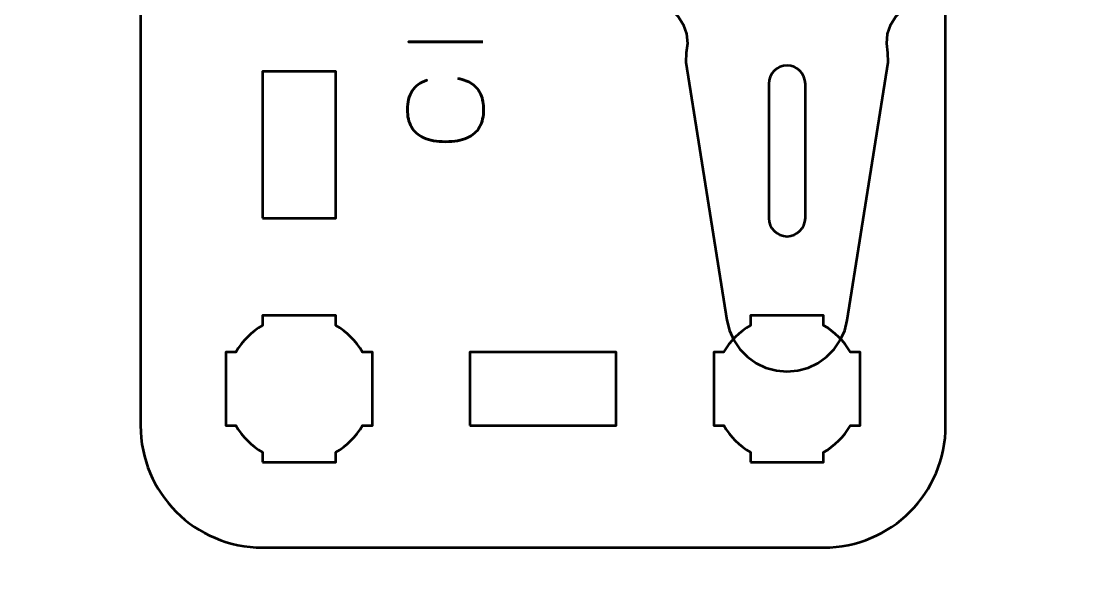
# Model space of a CAD drawing. Header units: centimetres. Extents: x -21 to 0, y -29.7 to 0.
# Drawn here: x -8.64 to -4.32, y -10.416 to -8.093 of the extents above; entities that cross this region are included whole.
import ezdxf

# ---------------------------------------------------------------- set-up
doc = ezdxf.new("R2010")
doc.units = ezdxf.units.CM
doc.header["$MEASUREMENT"] = 0
doc.layers.add('Layer 1', color=7, linetype='Continuous')

msp = doc.modelspace()

# ---------------------------------------------------------------- linework, layer by layer
at = {"layer": 'Layer 1', "color": 22, "lineweight": 53}
msp.add_open_spline([(-21.00003, -29.19995), (-21.00003, -29.19995), (-21.00003, -0.49992), (-21.00003, -0.49992), (-21.00003, -0.49992), (-21.00003, -0.22295), (-20.77694, 0.00004), (-20.49994, 0.00004), (-20.49994, 0.00004), (-20.49994, 0.00004), (-0.50008, 0.00004), (-0.50008, 0.00004), (-0.50008, 0.00004), (-0.22294, 0.00004), (0.00002, -0.22295), (0.00002, -0.49992), (0.00002, -0.49992), (0.00002, -0.49992), (0.00002, -29.19995), (0.00002, -29.19995), (0.00002, -29.19995), (0.00002, -29.47695), (-0.22294, -29.70004), (-0.50008, -29.70004), (-0.50008, -29.70004), (-0.50008, -29.70004), (-20.49994, -29.70004), (-20.49994, -29.70004), (-20.49994, -29.70004), (-20.77694, -29.70004), (-21.00003, -29.47695), (-21.00003, -29.19995)], degree=3, knots=[0, 0, 0, 0, 0.125, 0.125, 0.125, 0.125, 0.25, 0.25, 0.25, 0.25, 0.375, 0.375, 0.375, 0.375, 0.5, 0.5, 0.5, 0.5, 0.625, 0.625, 0.625, 0.625, 0.75, 0.75, 0.75, 0.75, 0.875, 0.875, 0.875, 0.875, 1, 1, 1, 1], dxfattribs=at)
at = {"layer": 'Layer 1', "color": 114, "lineweight": 53}
msp.add_open_spline([(-8.15003, -9.74994), (-8.15003, -9.74994), (-8.15003, -5.45007), (-8.15003, -5.45007), (-8.15003, -5.45007), (-8.15003, -5.17293), (-7.92694, -4.94997), (-7.64994, -4.94997), (-7.64994, -4.94997), (-7.64994, -4.94997), (-5.35007, -4.94997), (-5.35007, -4.94997), (-5.35007, -4.94997), (-5.07293, -4.94997), (-4.84997, -5.17293), (-4.84997, -5.45007), (-4.84997, -5.45007), (-4.84997, -5.45007), (-4.84997, -9.74994), (-4.84997, -9.74994), (-4.84997, -9.74994), (-4.84997, -10.02694), (-5.07293, -10.25003), (-5.35007, -10.25003), (-5.35007, -10.25003), (-5.35007, -10.25003), (-7.64994, -10.25003), (-7.64994, -10.25003), (-7.64994, -10.25003), (-7.92694, -10.25003), (-8.15003, -10.02694), (-8.15003, -9.74994)], degree=3, knots=[0, 0, 0, 0, 0.125, 0.125, 0.125, 0.125, 0.25, 0.25, 0.25, 0.25, 0.375, 0.375, 0.375, 0.375, 0.5, 0.5, 0.5, 0.5, 0.625, 0.625, 0.625, 0.625, 0.75, 0.75, 0.75, 0.75, 0.875, 0.875, 0.875, 0.875, 1, 1, 1, 1], dxfattribs=at)
at = {"layer": 'Layer 1', "color": 30, "lineweight": 53}
for points, knots in [([(-7.2193, -7.35327), (-7.2193, -7.35327), (-6.16182, -7.18613), (-6.16182, -7.18613), (-6.16182, -7.18613), (-6.16182, -7.18613), (-6.123, -7.18692), (-6.123, -7.18692), (-6.123, -7.18692), (-6.123, -7.18692), (-6.08418, -7.19168), (-6.08418, -7.19168), (-6.08418, -7.19168), (-6.08418, -7.19168), (-6.04537, -7.18771), (-6.04537, -7.18771), (-6.04537, -7.18771), (-6.04537, -7.18771), (-6.00815, -7.17504), (-6.00815, -7.17504), (-6.00815, -7.17504), (-6.00815, -7.17504), (-5.97408, -7.15365), (-5.97408, -7.15365), (-5.97408, -7.15365), (-5.97408, -7.15365), (-5.94636, -7.12591), (-5.94636, -7.12591), (-5.94636, -7.12591), (-5.94636, -7.12591), (-5.92577, -7.09266), (-5.92577, -7.09266), (-5.92577, -7.09266), (-5.92577, -7.09266), (-5.9123, -7.05542), (-5.9123, -7.05542), (-5.9123, -7.05542), (-5.9123, -7.05542), (-5.90834, -7.01581), (-5.90834, -7.01581), (-5.90834, -7.01581), (-5.90834, -7.01581), (-5.91309, -6.97701), (-5.91309, -6.97701), (-5.91309, -6.97701), (-5.91309, -6.97701), (-5.91468, -6.9382), (-5.91468, -6.9382), (-5.91468, -6.9382), (-5.91468, -6.9382), (-5.74674, -5.8815), (-5.74674, -5.8815), (-5.74674, -5.8815), (-5.74674, -5.8815), (-5.73645, -5.83871), (-5.73645, -5.83871), (-5.73645, -5.83871), (-5.73645, -5.83871), (-5.71822, -5.79912), (-5.71822, -5.79912), (-5.71822, -5.79912), (-5.71822, -5.79912), (-5.69367, -5.76267), (-5.69367, -5.76267), (-5.69367, -5.76267), (-5.69367, -5.76267), (-5.66278, -5.73099), (-5.66278, -5.73099), (-5.66278, -5.73099), (-5.66278, -5.73099), (-5.62634, -5.70564), (-5.62634, -5.70564), (-5.62634, -5.70564), (-5.62634, -5.70564), (-5.58673, -5.68663), (-5.58673, -5.68663), (-5.58673, -5.68663), (-5.58673, -5.68663), (-5.54396, -5.67475), (-5.54396, -5.67475), (-5.54396, -5.67475), (-5.54396, -5.67475), (-5.50039, -5.67079), (-5.50039, -5.67079), (-5.50039, -5.67079), (-5.50039, -5.67079), (-5.45603, -5.67475), (-5.45603, -5.67475), (-5.45603, -5.67475), (-5.45603, -5.67475), (-5.41326, -5.68663), (-5.41326, -5.68663), (-5.41326, -5.68663), (-5.41326, -5.68663), (-5.37365, -5.70564), (-5.37365, -5.70564), (-5.37365, -5.70564), (-5.37365, -5.70564), (-5.33801, -5.73099), (-5.33801, -5.73099), (-5.33801, -5.73099), (-5.33801, -5.73099), (-5.30712, -5.76267), (-5.30712, -5.76267), (-5.30712, -5.76267), (-5.30712, -5.76267), (-5.28177, -5.79912), (-5.28177, -5.79912), (-5.28177, -5.79912), (-5.28177, -5.79912), (-5.26355, -5.83871), (-5.26355, -5.83871), (-5.26355, -5.83871), (-5.26355, -5.83871), (-5.25325, -5.8815), (-5.25325, -5.8815), (-5.25325, -5.8815), (-5.25325, -5.8815), (-5.08611, -6.9382), (-5.08611, -6.9382), (-5.08611, -6.9382), (-5.08611, -6.9382), (-5.08691, -6.97701), (-5.08691, -6.97701), (-5.08691, -6.97701), (-5.08691, -6.97701), (-5.09166, -7.01581), (-5.09166, -7.01581), (-5.09166, -7.01581), (-5.09166, -7.01581), (-5.08769, -7.05542), (-5.08769, -7.05542), (-5.08769, -7.05542), (-5.08769, -7.05542), (-5.07423, -7.09266), (-5.07423, -7.09266), (-5.07423, -7.09266), (-5.07423, -7.09266), (-5.05364, -7.12591), (-5.05364, -7.12591), (-5.05364, -7.12591), (-5.05364, -7.12591), (-5.02591, -7.15365), (-5.02591, -7.15365), (-5.02591, -7.15365), (-5.02591, -7.15365), (-4.99264, -7.17504), (-4.99264, -7.17504), (-4.99264, -7.17504), (-4.99264, -7.17504), (-4.95541, -7.18771), (-4.95541, -7.18771), (-4.95541, -7.18771), (-4.95541, -7.18771), (-4.91581, -7.19168), (-4.91581, -7.19168), (-4.91581, -7.19168), (-4.91581, -7.19168), (-4.87699, -7.18692), (-4.87699, -7.18692), (-4.87699, -7.18692), (-4.87699, -7.18692), (-4.84997, -7.18637), (-4.84997, -7.18637), (-4.84997, -7.18637), (-4.84997, -7.18637), (-4.84997, -8.01365), (-4.84997, -8.01365), (-4.84997, -8.01365), (-4.84997, -8.01365), (-4.87699, -8.0131), (-4.87699, -8.0131), (-4.87699, -8.0131), (-4.87699, -8.0131), (-4.91581, -8.00835), (-4.91581, -8.00835), (-4.91581, -8.00835), (-4.91581, -8.00835), (-4.95541, -8.01231), (-4.95541, -8.01231), (-4.95541, -8.01231), (-4.95541, -8.01231), (-4.99264, -8.02498), (-4.99264, -8.02498), (-4.99264, -8.02498), (-4.99264, -8.02498), (-5.02591, -8.04637), (-5.02591, -8.04637), (-5.02591, -8.04637), (-5.02591, -8.04637), (-5.05364, -8.0741), (-5.05364, -8.0741), (-5.05364, -8.0741), (-5.05364, -8.0741), (-5.07423, -8.10737), (-5.07423, -8.10737), (-5.07423, -8.10737), (-5.07423, -8.10737), (-5.08769, -8.14459), (-5.08769, -8.14459), (-5.08769, -8.14459), (-5.08769, -8.14459), (-5.09166, -8.1842), (-5.09166, -8.1842), (-5.09166, -8.1842), (-5.09166, -8.1842), (-5.08691, -8.22301), (-5.08691, -8.22301), (-5.08691, -8.22301), (-5.08691, -8.22301), (-5.08611, -8.26103), (-5.08611, -8.26103), (-5.08611, -8.26103), (-5.08611, -8.26103), (-5.25325, -9.31851), (-5.25325, -9.31851), (-5.25325, -9.31851), (-5.25325, -9.31851), (-5.26355, -9.36128), (-5.26355, -9.36128), (-5.26355, -9.36128), (-5.26355, -9.36128), (-5.28177, -9.40089), (-5.28177, -9.40089), (-5.28177, -9.40089), (-5.28177, -9.40089), (-5.30712, -9.43733), (-5.30712, -9.43733), (-5.30712, -9.43733), (-5.30712, -9.43733), (-5.33801, -9.46901), (-5.33801, -9.46901), (-5.33801, -9.46901), (-5.33801, -9.46901), (-5.37365, -9.49436), (-5.37365, -9.49436), (-5.37365, -9.49436), (-5.37365, -9.49436), (-5.41326, -9.51336), (-5.41326, -9.51336), (-5.41326, -9.51336), (-5.41326, -9.51336), (-5.45603, -9.52526), (-5.45603, -9.52526), (-5.45603, -9.52526), (-5.45603, -9.52526), (-5.50039, -9.52922), (-5.50039, -9.52922), (-5.50039, -9.52922), (-5.50039, -9.52922), (-5.54396, -9.52526), (-5.54396, -9.52526), (-5.54396, -9.52526), (-5.54396, -9.52526), (-5.58673, -9.51336), (-5.58673, -9.51336), (-5.58673, -9.51336), (-5.58673, -9.51336), (-5.62634, -9.49436), (-5.62634, -9.49436), (-5.62634, -9.49436), (-5.62634, -9.49436), (-5.66278, -9.46901), (-5.66278, -9.46901), (-5.66278, -9.46901), (-5.66278, -9.46901), (-5.69367, -9.43733), (-5.69367, -9.43733), (-5.69367, -9.43733), (-5.69367, -9.43733), (-5.71822, -9.40089), (-5.71822, -9.40089), (-5.71822, -9.40089), (-5.71822, -9.40089), (-5.73645, -9.36128), (-5.73645, -9.36128), (-5.73645, -9.36128), (-5.73645, -9.36128), (-5.74674, -9.31851), (-5.74674, -9.31851), (-5.74674, -9.31851), (-5.74674, -9.31851), (-5.91468, -8.26103), (-5.91468, -8.26103), (-5.91468, -8.26103), (-5.91468, -8.26103), (-5.91309, -8.22301), (-5.91309, -8.22301), (-5.91309, -8.22301), (-5.91309, -8.22301), (-5.90834, -8.1842), (-5.90834, -8.1842), (-5.90834, -8.1842), (-5.90834, -8.1842), (-5.9123, -8.14459), (-5.9123, -8.14459), (-5.9123, -8.14459), (-5.9123, -8.14459), (-5.92577, -8.10737), (-5.92577, -8.10737), (-5.92577, -8.10737), (-5.92577, -8.10737), (-5.94636, -8.0741), (-5.94636, -8.0741), (-5.94636, -8.0741), (-5.94636, -8.0741), (-5.97408, -8.04637), (-5.97408, -8.04637), (-5.97408, -8.04637), (-5.97408, -8.04637), (-6.00815, -8.02498), (-6.00815, -8.02498), (-6.00815, -8.02498), (-6.00815, -8.02498), (-6.04537, -8.01231), (-6.04537, -8.01231), (-6.04537, -8.01231), (-6.04537, -8.01231), (-6.08418, -8.00835), (-6.08418, -8.00835), (-6.08418, -8.00835), (-6.08418, -8.00835), (-6.123, -8.0131), (-6.123, -8.0131), (-6.123, -8.0131), (-6.123, -8.0131), (-6.16182, -8.01389), (-6.16182, -8.01389), (-6.16182, -8.01389), (-6.16182, -8.01389), (-7.2193, -7.84676), (-7.2193, -7.84676), (-7.2193, -7.84676), (-7.2193, -7.84676), (-7.26207, -7.83646), (-7.26207, -7.83646), (-7.26207, -7.83646), (-7.26207, -7.83646), (-7.30247, -7.81824), (-7.30247, -7.81824), (-7.30247, -7.81824), (-7.30247, -7.81824), (-7.33891, -7.79289), (-7.33891, -7.79289), (-7.33891, -7.79289), (-7.33891, -7.79289), (-7.3698, -7.762), (-7.3698, -7.762), (-7.3698, -7.762), (-7.3698, -7.762), (-7.39594, -7.72636), (-7.39594, -7.72636), (-7.39594, -7.72636), (-7.39594, -7.72636), (-7.41416, -7.68675), (-7.41416, -7.68675), (-7.41416, -7.68675), (-7.41416, -7.68675), (-7.42604, -7.64396), (-7.42604, -7.64396), (-7.42604, -7.64396), (-7.42604, -7.64396), (-7.43, -7.59961), (-7.43, -7.59961), (-7.43, -7.59961), (-7.43, -7.59961), (-7.42604, -7.55604), (-7.42604, -7.55604), (-7.42604, -7.55604), (-7.42604, -7.55604), (-7.41416, -7.51327), (-7.41416, -7.51327), (-7.41416, -7.51327), (-7.41416, -7.51327), (-7.39594, -7.47366), (-7.39594, -7.47366), (-7.39594, -7.47366), (-7.39594, -7.47366), (-7.3698, -7.43802), (-7.3698, -7.43802), (-7.3698, -7.43802), (-7.3698, -7.43802), (-7.33891, -7.40713), (-7.33891, -7.40713), (-7.33891, -7.40713), (-7.33891, -7.40713), (-7.30247, -7.38177), (-7.30247, -7.38177), (-7.30247, -7.38177), (-7.30247, -7.38177), (-7.26207, -7.36356), (-7.26207, -7.36356), (-7.26207, -7.36356), (-7.26207, -7.36356), (-7.2193, -7.35327), (-7.2193, -7.35327)], [0, 0, 0, 0, 0.010101, 0.010101, 0.010101, 0.010101, 0.020202, 0.020202, 0.020202, 0.020202, 0.030303, 0.030303, 0.030303, 0.030303, 0.040404, 0.040404, 0.040404, 0.040404, 0.0505051, 0.0505051, 0.0505051, 0.0505051, 0.0606061, 0.0606061, 0.0606061, 0.0606061, 0.0707071, 0.0707071, 0.0707071, 0.0707071, 0.0808081, 0.0808081, 0.0808081, 0.0808081, 0.0909091, 0.0909091, 0.0909091, 0.0909091, 0.1010101, 0.1010101, 0.1010101, 0.1010101, 0.1111111, 0.1111111, 0.1111111, 0.1111111, 0.1212121, 0.1212121, 0.1212121, 0.1212121, 0.1313131, 0.1313131, 0.1313131, 0.1313131, 0.1414141, 0.1414141, 0.1414141, 0.1414141, 0.1515152, 0.1515152, 0.1515152, 0.1515152, 0.1616162, 0.1616162, 0.1616162, 0.1616162, 0.1717172, 0.1717172, 0.1717172, 0.1717172, 0.1818182, 0.1818182, 0.1818182, 0.1818182, 0.1919192, 0.1919192, 0.1919192, 0.1919192, 0.2020202, 0.2020202, 0.2020202, 0.2020202, 0.2121212, 0.2121212, 0.2121212, 0.2121212, 0.2222222, 0.2222222, 0.2222222, 0.2222222, 0.2323232, 0.2323232, 0.2323232, 0.2323232, 0.2424242, 0.2424242, 0.2424242, 0.2424242, 0.2525253, 0.2525253, 0.2525253, 0.2525253, 0.2626263, 0.2626263, 0.2626263, 0.2626263, 0.2727273, 0.2727273, 0.2727273, 0.2727273, 0.2828283, 0.2828283, 0.2828283, 0.2828283, 0.2929293, 0.2929293, 0.2929293, 0.2929293, 0.3030303, 0.3030303, 0.3030303, 0.3030303, 0.3131313, 0.3131313, 0.3131313, 0.3131313, 0.3232323, 0.3232323, 0.3232323, 0.3232323, 0.3333333, 0.3333333, 0.3333333, 0.3333333, 0.3434343, 0.3434343, 0.3434343, 0.3434343, 0.3535354, 0.3535354, 0.3535354, 0.3535354, 0.3636364, 0.3636364, 0.3636364, 0.3636364, 0.3737374, 0.3737374, 0.3737374, 0.3737374, 0.3838384, 0.3838384, 0.3838384, 0.3838384, 0.3939394, 0.3939394, 0.3939394, 0.3939394, 0.4040404, 0.4040404, 0.4040404, 0.4040404, 0.4141414, 0.4141414, 0.4141414, 0.4141414, 0.4242424, 0.4242424, 0.4242424, 0.4242424, 0.4343434, 0.4343434, 0.4343434, 0.4343434, 0.4444444, 0.4444444, 0.4444444, 0.4444444, 0.4545455, 0.4545455, 0.4545455, 0.4545455, 0.4646465, 0.4646465, 0.4646465, 0.4646465, 0.4747475, 0.4747475, 0.4747475, 0.4747475, 0.4848485, 0.4848485, 0.4848485, 0.4848485, 0.4949495, 0.4949495, 0.4949495, 0.4949495, 0.5050505, 0.5050505, 0.5050505, 0.5050505, 0.5151515, 0.5151515, 0.5151515, 0.5151515, 0.5252525, 0.5252525, 0.5252525, 0.5252525, 0.5353535, 0.5353535, 0.5353535, 0.5353535, 0.5454545, 0.5454545, 0.5454545, 0.5454545, 0.5555556, 0.5555556, 0.5555556, 0.5555556, 0.5656566, 0.5656566, 0.5656566, 0.5656566, 0.5757576, 0.5757576, 0.5757576, 0.5757576, 0.5858586, 0.5858586, 0.5858586, 0.5858586, 0.5959596, 0.5959596, 0.5959596, 0.5959596, 0.6060606, 0.6060606, 0.6060606, 0.6060606, 0.6161616, 0.6161616, 0.6161616, 0.6161616, 0.6262626, 0.6262626, 0.6262626, 0.6262626, 0.6363636, 0.6363636, 0.6363636, 0.6363636, 0.6464646, 0.6464646, 0.6464646, 0.6464646, 0.6565657, 0.6565657, 0.6565657, 0.6565657, 0.6666667, 0.6666667, 0.6666667, 0.6666667, 0.6767677, 0.6767677, 0.6767677, 0.6767677, 0.6868687, 0.6868687, 0.6868687, 0.6868687, 0.6969697, 0.6969697, 0.6969697, 0.6969697, 0.7070707, 0.7070707, 0.7070707, 0.7070707, 0.7171717, 0.7171717, 0.7171717, 0.7171717, 0.7272727, 0.7272727, 0.7272727, 0.7272727, 0.7373737, 0.7373737, 0.7373737, 0.7373737, 0.7474747, 0.7474747, 0.7474747, 0.7474747, 0.7575758, 0.7575758, 0.7575758, 0.7575758, 0.7676768, 0.7676768, 0.7676768, 0.7676768, 0.7777778, 0.7777778, 0.7777778, 0.7777778, 0.7878788, 0.7878788, 0.7878788, 0.7878788, 0.7979798, 0.7979798, 0.7979798, 0.7979798, 0.8080808, 0.8080808, 0.8080808, 0.8080808, 0.8181818, 0.8181818, 0.8181818, 0.8181818, 0.8282828, 0.8282828, 0.8282828, 0.8282828, 0.8383838, 0.8383838, 0.8383838, 0.8383838, 0.8484848, 0.8484848, 0.8484848, 0.8484848, 0.8585859, 0.8585859, 0.8585859, 0.8585859, 0.8686869, 0.8686869, 0.8686869, 0.8686869, 0.8787879, 0.8787879, 0.8787879, 0.8787879, 0.8888889, 0.8888889, 0.8888889, 0.8888889, 0.8989899, 0.8989899, 0.8989899, 0.8989899, 0.9090909, 0.9090909, 0.9090909, 0.9090909, 0.9191919, 0.9191919, 0.9191919, 0.9191919, 0.9292929, 0.9292929, 0.9292929, 0.9292929, 0.9393939, 0.9393939, 0.9393939, 0.9393939, 0.9494949, 0.9494949, 0.9494949, 0.9494949, 0.959596, 0.959596, 0.959596, 0.959596, 0.969697, 0.969697, 0.969697, 0.969697, 0.979798, 0.979798, 0.979798, 0.979798, 0.989899, 0.989899, 0.989899, 0.989899, 1, 1, 1, 1]), ([(-6.74718, -8.1783), (-6.74718, -8.1783), (-7.0524, -8.1783), (-7.0524, -8.1783), (-7.0524, -8.1783), (-7.0524, -8.1783), (-6.74718, -8.1783), (-6.74718, -8.1783)], [0, 0, 0, 0, 0.5, 0.5, 0.5, 0.5, 1, 1, 1, 1]), ([(-6.84963, -8.32816), (-6.82543, -8.33268), (-6.80546, -8.34058), (-6.7898, -8.35166), (-6.7898, -8.35166), (-6.7742, -8.3628), (-6.76263, -8.37706), (-6.75508, -8.39441), (-6.75508, -8.39441), (-6.74753, -8.4117), (-6.74372, -8.43202), (-6.74379, -8.45516), (-6.74379, -8.45516), (-6.74372, -8.48331), (-6.74916, -8.50723), (-6.76023, -8.52685), (-6.76023, -8.52685), (-6.77124, -8.54646), (-6.78824, -8.56142), (-6.81131, -8.57172), (-6.81131, -8.57172), (-6.83439, -8.58202), (-6.86395, -8.58717), (-6.9, -8.58724), (-6.9, -8.58724), (-6.93591, -8.58717), (-6.96541, -8.58202), (-6.98848, -8.57172), (-6.98848, -8.57172), (-7.01155, -8.56142), (-7.02862, -8.54646), (-7.0397, -8.52685), (-7.0397, -8.52685), (-7.05078, -8.50723), (-7.05628, -8.48331), (-7.05621, -8.45516), (-7.05621, -8.45516), (-7.05628, -8.42503), (-7.04986, -8.39978), (-7.03695, -8.37946), (-7.03695, -8.37946), (-7.02404, -8.35921), (-7.00407, -8.34432), (-6.97705, -8.33494), (-6.97705, -8.33494), (-7.00407, -8.34432), (-7.02404, -8.35921), (-7.03695, -8.37946), (-7.03695, -8.37946), (-7.04986, -8.39978), (-7.05628, -8.42503), (-7.05621, -8.45516), (-7.05621, -8.45516), (-7.05628, -8.48331), (-7.05078, -8.50723), (-7.0397, -8.52685), (-7.0397, -8.52685), (-7.02862, -8.54646), (-7.01155, -8.56142), (-6.98848, -8.57172), (-6.98848, -8.57172), (-6.96541, -8.58202), (-6.93591, -8.58717), (-6.9, -8.58724), (-6.9, -8.58724), (-6.86395, -8.58717), (-6.83439, -8.58202), (-6.81131, -8.57172), (-6.81131, -8.57172), (-6.78824, -8.56142), (-6.77124, -8.54646), (-6.76023, -8.52685), (-6.76023, -8.52685), (-6.74916, -8.50723), (-6.74372, -8.48331), (-6.74379, -8.45516), (-6.74379, -8.45516), (-6.74372, -8.43202), (-6.74753, -8.4117), (-6.75508, -8.39441), (-6.75508, -8.39441), (-6.76263, -8.37706), (-6.7742, -8.3628), (-6.7898, -8.35166), (-6.7898, -8.35166), (-6.80546, -8.34058), (-6.82543, -8.33268), (-6.84963, -8.32816)], [0, 0, 0, 0, 0.0454545, 0.0454545, 0.0454545, 0.0454545, 0.0909091, 0.0909091, 0.0909091, 0.0909091, 0.1363636, 0.1363636, 0.1363636, 0.1363636, 0.1818182, 0.1818182, 0.1818182, 0.1818182, 0.2272727, 0.2272727, 0.2272727, 0.2272727, 0.2727273, 0.2727273, 0.2727273, 0.2727273, 0.3181818, 0.3181818, 0.3181818, 0.3181818, 0.3636364, 0.3636364, 0.3636364, 0.3636364, 0.4090909, 0.4090909, 0.4090909, 0.4090909, 0.4545455, 0.4545455, 0.4545455, 0.4545455, 0.5, 0.5, 0.5, 0.5, 0.5454545, 0.5454545, 0.5454545, 0.5454545, 0.5909091, 0.5909091, 0.5909091, 0.5909091, 0.6363636, 0.6363636, 0.6363636, 0.6363636, 0.6818182, 0.6818182, 0.6818182, 0.6818182, 0.7272727, 0.7272727, 0.7272727, 0.7272727, 0.7727273, 0.7727273, 0.7727273, 0.7727273, 0.8181818, 0.8181818, 0.8181818, 0.8181818, 0.8636364, 0.8636364, 0.8636364, 0.8636364, 0.9090909, 0.9090909, 0.9090909, 0.9090909, 0.9545455, 0.9545455, 0.9545455, 0.9545455, 1, 1, 1, 1])]:
    msp.add_open_spline(points, degree=3, knots=knots, dxfattribs=at)
at = {"layer": 'Layer 1', "color": 250, "lineweight": 53}
msp.add_open_spline([(-5.425, -8.9), (-5.425, -8.94141), (-5.45859, -8.975), (-5.5, -8.975), (-5.5, -8.975), (-5.54141, -8.975), (-5.575, -8.94141), (-5.575, -8.9), (-5.575, -8.9), (-5.575, -8.9), (-5.575, -8.35), (-5.575, -8.35), (-5.575, -8.35), (-5.575, -8.30859), (-5.54141, -8.275), (-5.5, -8.275), (-5.5, -8.275), (-5.45859, -8.275), (-5.425, -8.30859), (-5.425, -8.35), (-5.425, -8.35), (-5.425, -8.35), (-5.425, -8.9), (-5.425, -8.9)], degree=3, knots=[0, 0, 0, 0, 0.1666667, 0.1666667, 0.1666667, 0.1666667, 0.3333333, 0.3333333, 0.3333333, 0.3333333, 0.5, 0.5, 0.5, 0.5, 0.6666667, 0.6666667, 0.6666667, 0.6666667, 0.8333333, 0.8333333, 0.8333333, 0.8333333, 1, 1, 1, 1], dxfattribs=at)
at = {"layer": 'Layer 1', "lineweight": 53}
for points, knots in [([(-7.64994, -8.89999), (-7.64994, -8.89999), (-7.64994, -8.29998), (-7.64994, -8.29998), (-7.64994, -8.29998), (-7.64994, -8.29998), (-7.34993, -8.29998), (-7.34993, -8.29998), (-7.34993, -8.29998), (-7.34993, -8.29998), (-7.34993, -8.89999), (-7.34993, -8.89999), (-7.34993, -8.89999), (-7.34993, -8.89999), (-7.64994, -8.89999), (-7.64994, -8.89999)], [0, 0, 0, 0, 0.25, 0.25, 0.25, 0.25, 0.5, 0.5, 0.5, 0.5, 0.75, 0.75, 0.75, 0.75, 1, 1, 1, 1]), ([(-7.65006, -9.9), (-7.65006, -9.9), (-7.65006, -9.8598), (-7.65006, -9.8598), (-7.65006, -9.8598), (-7.69558, -9.83347), (-7.73351, -9.79551), (-7.75984, -9.75), (-7.75984, -9.75), (-7.75984, -9.75), (-7.80006, -9.75), (-7.80006, -9.75), (-7.80006, -9.75), (-7.80006, -9.75), (-7.80006, -9.45), (-7.80006, -9.45), (-7.80006, -9.45), (-7.80006, -9.45), (-7.75987, -9.45), (-7.75987, -9.45), (-7.75987, -9.45), (-7.73354, -9.40447), (-7.69559, -9.36648), (-7.65006, -9.34012), (-7.65006, -9.34012), (-7.65006, -9.34012), (-7.65006, -9.3), (-7.65006, -9.3), (-7.65006, -9.3), (-7.65006, -9.3), (-7.50464, -9.3), (-7.50464, -9.3), (-7.50464, -9.3), (-7.50464, -9.3), (-7.49999, -9.29994), (-7.49999, -9.29994), (-7.49999, -9.29994), (-7.49999, -9.29994), (-7.49535, -9.3), (-7.49535, -9.3), (-7.49535, -9.3), (-7.49535, -9.3), (-7.35006, -9.3), (-7.35006, -9.3), (-7.35006, -9.3), (-7.35006, -9.3), (-7.35006, -9.34007), (-7.35006, -9.34007), (-7.35006, -9.34007), (-7.30449, -9.36642), (-7.26648, -9.40442), (-7.24012, -9.45), (-7.24012, -9.45), (-7.24012, -9.45), (-7.20006, -9.45), (-7.20006, -9.45), (-7.20006, -9.45), (-7.20006, -9.45), (-7.20006, -9.59328), (-7.20006, -9.59328), (-7.20006, -9.59328), (-7.20006, -9.59328), (-7.19998, -9.59995), (-7.19998, -9.59995), (-7.19998, -9.59995), (-7.19998, -9.59995), (-7.20006, -9.60663), (-7.20006, -9.60663), (-7.20006, -9.60663), (-7.20006, -9.60663), (-7.20006, -9.75), (-7.20006, -9.75), (-7.20006, -9.75), (-7.20006, -9.75), (-7.24016, -9.75), (-7.24016, -9.75), (-7.24016, -9.75), (-7.26652, -9.79554), (-7.30451, -9.83352), (-7.35006, -9.85985), (-7.35006, -9.85985), (-7.35006, -9.85985), (-7.35006, -9.9), (-7.35006, -9.9), (-7.35006, -9.9), (-7.35006, -9.9), (-7.65006, -9.9), (-7.65006, -9.9)], [0, 0, 0, 0, 0.0454545, 0.0454545, 0.0454545, 0.0454545, 0.0909091, 0.0909091, 0.0909091, 0.0909091, 0.1363636, 0.1363636, 0.1363636, 0.1363636, 0.1818182, 0.1818182, 0.1818182, 0.1818182, 0.2272727, 0.2272727, 0.2272727, 0.2272727, 0.2727273, 0.2727273, 0.2727273, 0.2727273, 0.3181818, 0.3181818, 0.3181818, 0.3181818, 0.3636364, 0.3636364, 0.3636364, 0.3636364, 0.4090909, 0.4090909, 0.4090909, 0.4090909, 0.4545455, 0.4545455, 0.4545455, 0.4545455, 0.5, 0.5, 0.5, 0.5, 0.5454545, 0.5454545, 0.5454545, 0.5454545, 0.5909091, 0.5909091, 0.5909091, 0.5909091, 0.6363636, 0.6363636, 0.6363636, 0.6363636, 0.6818182, 0.6818182, 0.6818182, 0.6818182, 0.7272727, 0.7272727, 0.7272727, 0.7272727, 0.7727273, 0.7727273, 0.7727273, 0.7727273, 0.8181818, 0.8181818, 0.8181818, 0.8181818, 0.8636364, 0.8636364, 0.8636364, 0.8636364, 0.9090909, 0.9090909, 0.9090909, 0.9090909, 0.9545455, 0.9545455, 0.9545455, 0.9545455, 1, 1, 1, 1]), ([(-5.65006, -9.9), (-5.65006, -9.9), (-5.65006, -9.8598), (-5.65006, -9.8598), (-5.65006, -9.8598), (-5.69558, -9.83347), (-5.73351, -9.79551), (-5.75984, -9.75), (-5.75984, -9.75), (-5.75984, -9.75), (-5.80006, -9.75), (-5.80006, -9.75), (-5.80006, -9.75), (-5.80006, -9.75), (-5.80006, -9.45), (-5.80006, -9.45), (-5.80006, -9.45), (-5.80006, -9.45), (-5.75987, -9.45), (-5.75987, -9.45), (-5.75987, -9.45), (-5.73354, -9.40447), (-5.69559, -9.36648), (-5.65006, -9.34012), (-5.65006, -9.34012), (-5.65006, -9.34012), (-5.65006, -9.3), (-5.65006, -9.3), (-5.65006, -9.3), (-5.65006, -9.3), (-5.50464, -9.3), (-5.50464, -9.3), (-5.50464, -9.3), (-5.50464, -9.3), (-5.49999, -9.29994), (-5.49999, -9.29994), (-5.49999, -9.29994), (-5.49999, -9.29994), (-5.49535, -9.3), (-5.49535, -9.3), (-5.49535, -9.3), (-5.49535, -9.3), (-5.35006, -9.3), (-5.35006, -9.3), (-5.35006, -9.3), (-5.35006, -9.3), (-5.35006, -9.34007), (-5.35006, -9.34007), (-5.35006, -9.34007), (-5.30449, -9.36642), (-5.26648, -9.40442), (-5.24012, -9.45), (-5.24012, -9.45), (-5.24012, -9.45), (-5.20006, -9.45), (-5.20006, -9.45), (-5.20006, -9.45), (-5.20006, -9.45), (-5.20006, -9.59328), (-5.20006, -9.59328), (-5.20006, -9.59328), (-5.20006, -9.59328), (-5.19998, -9.59995), (-5.19998, -9.59995), (-5.19998, -9.59995), (-5.19998, -9.59995), (-5.20006, -9.60663), (-5.20006, -9.60663), (-5.20006, -9.60663), (-5.20006, -9.60663), (-5.20006, -9.75), (-5.20006, -9.75), (-5.20006, -9.75), (-5.20006, -9.75), (-5.24016, -9.75), (-5.24016, -9.75), (-5.24016, -9.75), (-5.26652, -9.79554), (-5.30451, -9.83352), (-5.35006, -9.85985), (-5.35006, -9.85985), (-5.35006, -9.85985), (-5.35006, -9.9), (-5.35006, -9.9), (-5.35006, -9.9), (-5.35006, -9.9), (-5.65006, -9.9), (-5.65006, -9.9)], [0, 0, 0, 0, 0.0454545, 0.0454545, 0.0454545, 0.0454545, 0.0909091, 0.0909091, 0.0909091, 0.0909091, 0.1363636, 0.1363636, 0.1363636, 0.1363636, 0.1818182, 0.1818182, 0.1818182, 0.1818182, 0.2272727, 0.2272727, 0.2272727, 0.2272727, 0.2727273, 0.2727273, 0.2727273, 0.2727273, 0.3181818, 0.3181818, 0.3181818, 0.3181818, 0.3636364, 0.3636364, 0.3636364, 0.3636364, 0.4090909, 0.4090909, 0.4090909, 0.4090909, 0.4545455, 0.4545455, 0.4545455, 0.4545455, 0.5, 0.5, 0.5, 0.5, 0.5454545, 0.5454545, 0.5454545, 0.5454545, 0.5909091, 0.5909091, 0.5909091, 0.5909091, 0.6363636, 0.6363636, 0.6363636, 0.6363636, 0.6818182, 0.6818182, 0.6818182, 0.6818182, 0.7272727, 0.7272727, 0.7272727, 0.7272727, 0.7727273, 0.7727273, 0.7727273, 0.7727273, 0.8181818, 0.8181818, 0.8181818, 0.8181818, 0.8636364, 0.8636364, 0.8636364, 0.8636364, 0.9090909, 0.9090909, 0.9090909, 0.9090909, 0.9545455, 0.9545455, 0.9545455, 0.9545455, 1, 1, 1, 1]), ([(-6.79999, -9.74994), (-6.79999, -9.74994), (-6.79999, -9.44993), (-6.79999, -9.44993), (-6.79999, -9.44993), (-6.79999, -9.44993), (-6.19998, -9.44993), (-6.19998, -9.44993), (-6.19998, -9.44993), (-6.19998, -9.44993), (-6.19998, -9.74994), (-6.19998, -9.74994), (-6.19998, -9.74994), (-6.19998, -9.74994), (-6.79999, -9.74994), (-6.79999, -9.74994)], [0, 0, 0, 0, 0.25, 0.25, 0.25, 0.25, 0.5, 0.5, 0.5, 0.5, 0.75, 0.75, 0.75, 0.75, 1, 1, 1, 1])]:
    msp.add_open_spline(points, degree=3, knots=knots, dxfattribs=at)

doc.saveas('drawing.dxf')
